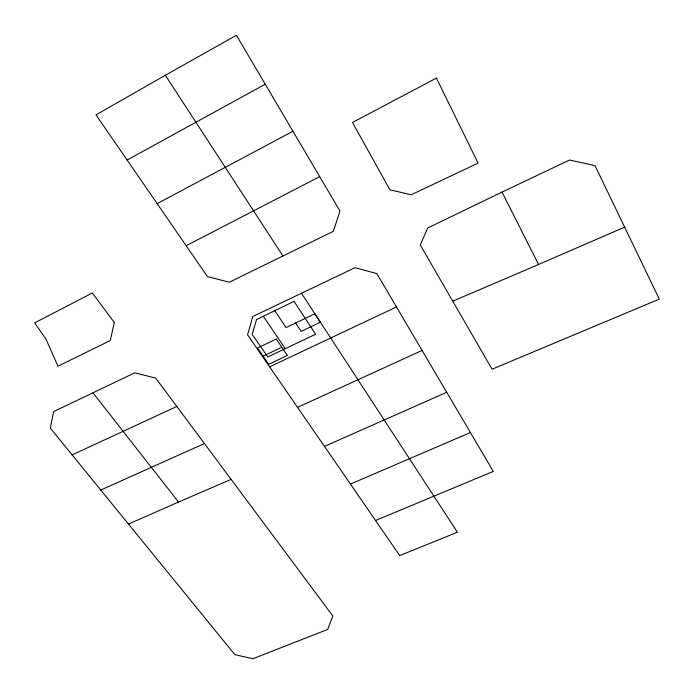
<?xml version="1.0" encoding="UTF-8"?>
<svg xmlns="http://www.w3.org/2000/svg" width="694" height="694" viewBox="0 0 694 694"><rect width="100%" height="100%" fill="white"/><g stroke="black" fill="none" stroke-linecap="round" stroke-linejoin="round"><path stroke-width="1.04" d="M165.354 75.264L95.989 114.874L207.437 276.576L229.332 282.224L333.389 231.284L339.965 211.054L236.411 35.273L165.354 75.264L282.935 256.008M127.106 160.054L265.255 84.2M157.182 203.637L292.963 131.253M319.708 176.632L186.174 245.719M502.031 192.099L427.695 228.014L420.278 244.991L492.063 369.225L659.3 299.105L595.01 165.597L569.54 160.036L502.031 192.099L538.579 264.483L624.808 227.068M92.953 392.804L53.603 411.611L50.324 428.12L234.85 654.65L252.92 658.727L327.698 629.432L332.799 615.942L155.69 378.074L134.74 372.843L92.953 392.804L178.523 502.057L231.119 479.363M263.121 356.169L281.842 347.269M396.474 306.956L269.61 366.848L247.532 334.777L252.816 316.49L354.981 267.711L376.833 273.601L493.313 471.417L375.532 520.5M72.124 454.9L176.823 406.467M297.544 407.352L422.073 350.444M100.76 490.051L204.444 443.527M446.702 392.284L324.462 446.398M128.485 524.057L178.523 502.057M269.61 366.848L350.435 484.065L470.402 432.536M453.113 301.04L538.579 264.483M350.435 484.065L399.709 555.59L457.45 532.246L301.5 293.258M263.364 316.273L285.277 348.657M274.789 310.712L286.093 327.585L314.842 313.766L320.368 322.224L301.196 331.385L295.627 323.005M114.302 322.458L110.294 340.528L57.94 366.189L46.125 339.383L34.7 322.849L92.337 292.998L114.302 322.458M256.528 319.596L252.234 334.352L267.771 356.968L315.649 334.23L293.996 301.361L256.528 319.596M436.413 78.101L352.5 122.482L389.898 189.818L411.212 194.771L478.097 163.09L436.413 78.101M276.247 339.019L257.491 347.998L268.717 364.289L287.394 355.458L276.247 339.019"/></g></svg>
